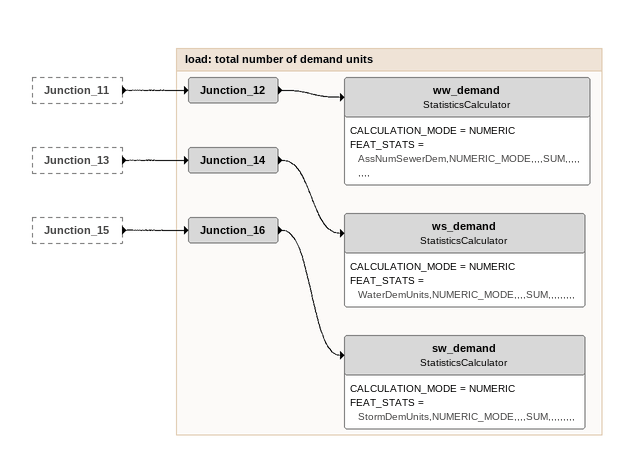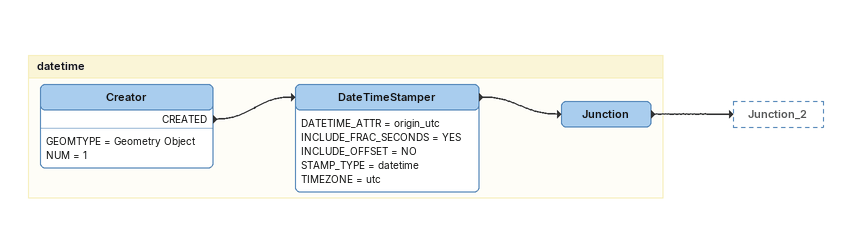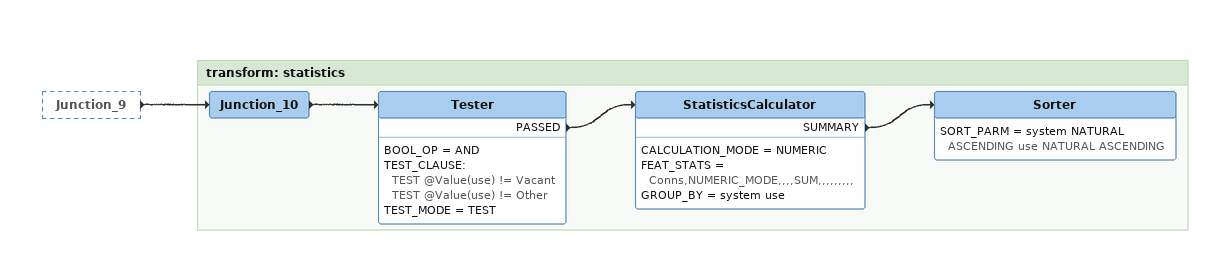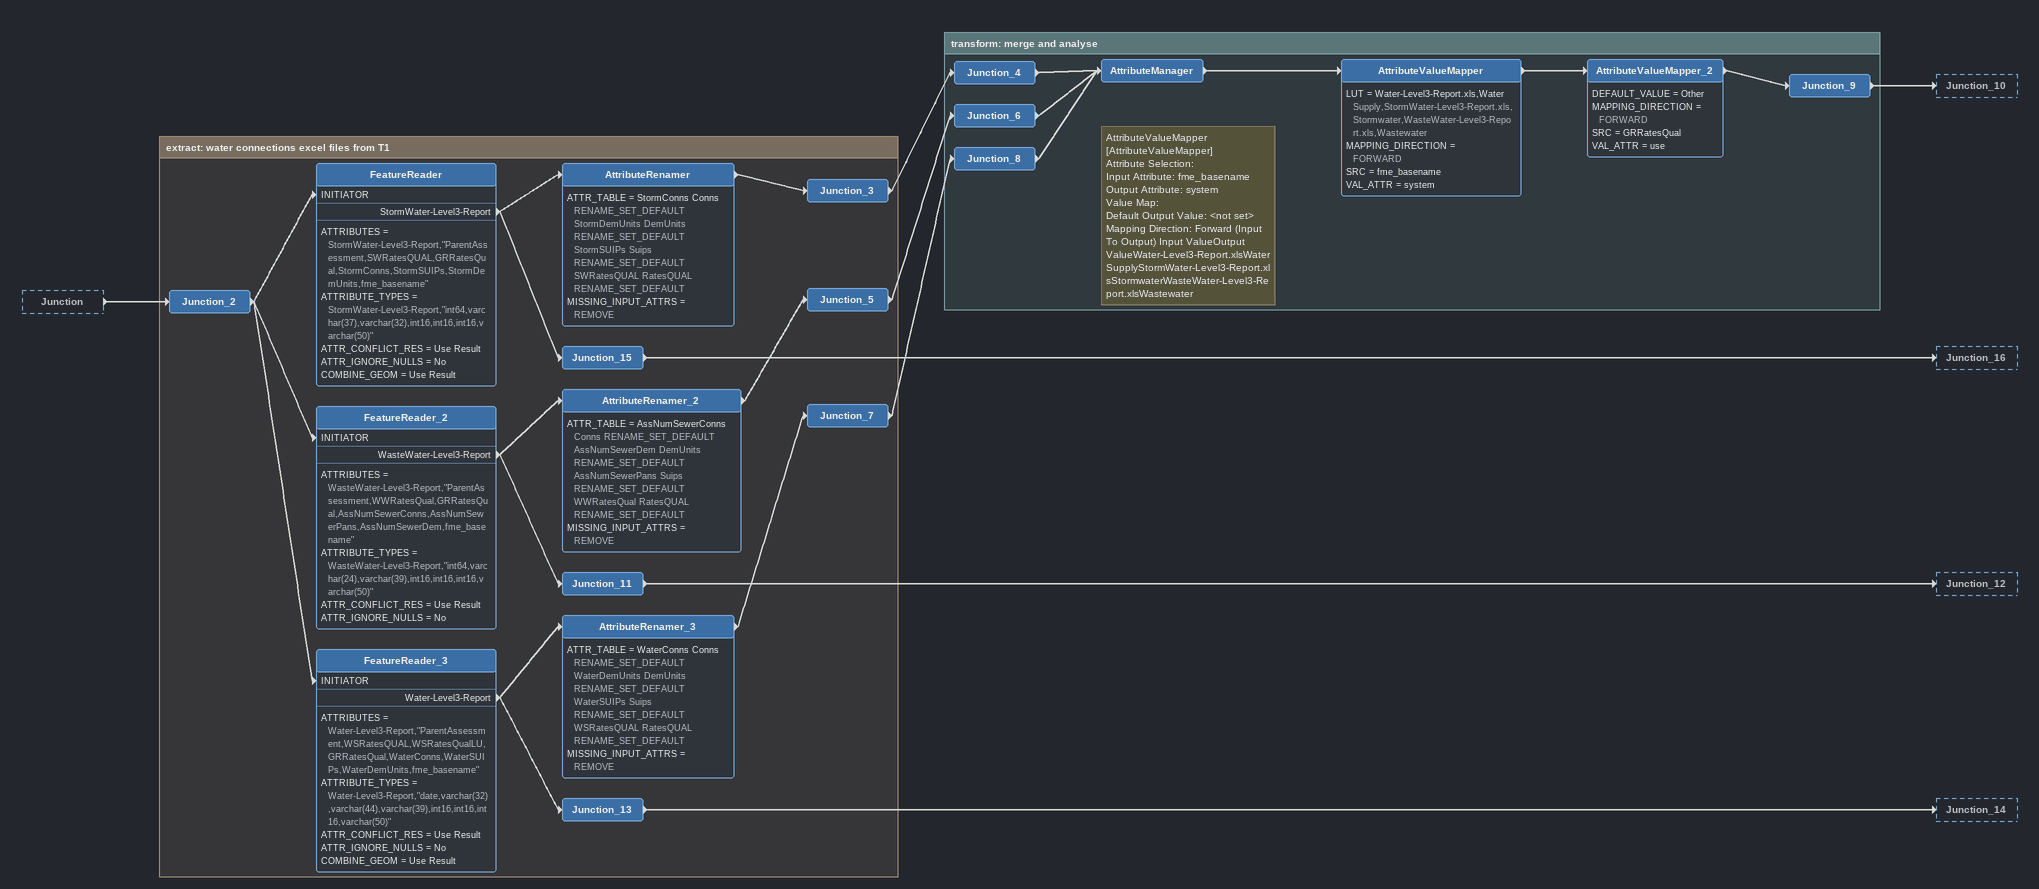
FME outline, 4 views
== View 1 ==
Junction_11 [outside]
    -> Junction_12
Junction_13 [outside]
    -> Junction_14
Junction_15 [outside]
    -> Junction_16

Bookmark: load: total number of demand units
Junction_16
    -> sw_demand
sw_demand: StatisticsCalculator
    CALCULATION_MODE = NUMERIC
    FEAT_STATS = StormDemUnits,NUMERIC_MODE,,,,SUM,,,,,,,,,
Junction_12
    -> ww_demand
ww_demand: StatisticsCalculator
    CALCULATION_MODE = NUMERIC
    FEAT_STATS = AssNumSewerDem,NUMERIC_MODE,,,,SUM,,,,,,,,,
Junction_14
    -> ws_demand
ws_demand: StatisticsCalculator
    CALCULATION_MODE = NUMERIC
    FEAT_STATS = WaterDemUnits,NUMERIC_MODE,,,,SUM,,,,,,,,,

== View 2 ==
Bookmark: datetime
Creator
    GEOMTYPE = Geometry Object
    NUM = 1
    CREATED -> DateTimeStamper
DateTimeStamper
    DATETIME_ATTR = origin_utc
    INCLUDE_FRAC_SECONDS = YES
    INCLUDE_OFFSET = NO
    STAMP_TYPE = datetime
    TIMEZONE = utc
    -> Junction
Junction
    -> Junction_2

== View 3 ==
Junction_9 [outside]
    -> Junction_10

Bookmark: transform: statistics
Junction_10
    -> Tester
Tester
    BOOL_OP = AND
    TEST_CLAUSE:
      TEST @Value(use) != Vacant
      TEST @Value(use) != Other
    TEST_MODE = TEST
    PASSED -> StatisticsCalculator
StatisticsCalculator
    CALCULATION_MODE = NUMERIC
    FEAT_STATS = Conns,NUMERIC_MODE,,,,SUM,,,,,,,,,
    GROUP_BY = system use
    SUMMARY -> Sorter
Sorter
    SORT_PARM = system NATURAL ASCENDING use NATURAL ASCENDING

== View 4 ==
Junction [outside]
    -> Junction_2

Bookmark: extract: water connections excel files from T1
Junction_2
    -> FeatureReader [INITIATOR]
    -> FeatureReader_2 [INITIATOR]
    -> FeatureReader_3 [INITIATOR]
FeatureReader
    ATTRIBUTES = StormWater-Level3-Report,"ParentAssessment,SWRatesQUAL,GRRatesQual,StormConns,StormSUIPs,StormDemUnits,fme_basename"
    ATTRIBUTE_TYPES = StormWater-Level3-Report,"int64,varchar(37),varchar(32),int16,int16,int16,varchar(50)"
    ATTR_CONFLICT_RES = Use Result
    ATTR_IGNORE_NULLS = No
    COMBINE_GEOM = Use Result
    StormWater-Level3-Report -> AttributeRenamer
    StormWater-Level3-Report -> Junction_15
AttributeRenamer
    ATTR_TABLE = StormConns Conns RENAME_SET_DEFAULT  StormDemUnits DemUnits RENAME_SET_DEFAULT  StormSUIPs Suips RENAME_SET_DEFAULT  SWRatesQUAL RatesQUAL RENAME_SET_DEFAULT
    MISSING_INPUT_ATTRS = REMOVE
    -> Junction_3
Junction_3
    -> Junction_4
Junction_15
    -> Junction_16
FeatureReader_2
    ATTRIBUTES = WasteWater-Level3-Report,"ParentAssessment,WWRatesQual,GRRatesQual,AssNumSewerConns,AssNumSewerPans,AssNumSewerDem,fme_basename"
    ATTRIBUTE_TYPES = WasteWater-Level3-Report,"int64,varchar(24),varchar(39),int16,int16,int16,varchar(50)"
    ATTR_CONFLICT_RES = Use Result
    ATTR_IGNORE_NULLS = No
    WasteWater-Level3-Report -> AttributeRenamer_2
    WasteWater-Level3-Report -> Junction_11
AttributeRenamer_2
    ATTR_TABLE = AssNumSewerConns Conns RENAME_SET_DEFAULT  AssNumSewerDem DemUnits RENAME_SET_DEFAULT  AssNumSewerPans Suips RENAME_SET_DEFAULT  WWRatesQual RatesQUAL RENAME_SET_DEFAULT
    MISSING_INPUT_ATTRS = REMOVE
    -> Junction_5
Junction_5
    -> Junction_6
Junction_11
    -> Junction_12
FeatureReader_3
    ATTRIBUTES = Water-Level3-Report,"ParentAssessment,WSRatesQUAL,WSRatesQualLU,GRRatesQual,WaterConns,WaterSUIPs,WaterDemUnits,fme_basename"
    ATTRIBUTE_TYPES = Water-Level3-Report,"date,varchar(32),varchar(44),varchar(39),int16,int16,int16,varchar(50)"
    ATTR_CONFLICT_RES = Use Result
    ATTR_IGNORE_NULLS = No
    COMBINE_GEOM = Use Result
    Water-Level3-Report -> AttributeRenamer_3
    Water-Level3-Report -> Junction_13
AttributeRenamer_3
    ATTR_TABLE = WaterConns Conns RENAME_SET_DEFAULT  WaterDemUnits DemUnits RENAME_SET_DEFAULT  WaterSUIPs Suips RENAME_SET_DEFAULT  WSRatesQUAL RatesQUAL RENAME_SET_DEFAULT
    MISSING_INPUT_ATTRS = REMOVE
    -> Junction_7
Junction_7
    -> Junction_8
Junction_13
    -> Junction_14

Bookmark: transform: merge and analyse
Junction_4
    -> AttributeManager
Junction_6
    -> AttributeManager
Junction_8
    -> AttributeManager
AttributeManager
    -> AttributeValueMapper
Note: AttributeValueMapper [AttributeValueMapper] / Attribute Selection: / Input Attribute: fme_basename / Output Attribute: system / Value Map: / Default Output Value: <not set> / Mapping Direction: Forward (Input To Output) Input ValueOutput ValueWater-Level3-Report.xlsWater SupplyStormWater-Level3-Report.xlsStormwaterWasteWater-Level3-Report.xlsWastewater
AttributeValueMapper
    LUT = Water-Level3-Report.xls,Water Supply,StormWater-Level3-Report.xls,Stormwater,WasteWater-Level3-Report.xls,Wastewater
    MAPPING_DIRECTION = FORWARD
    SRC = fme_basename
    VAL_ATTR = system
    -> AttributeValueMapper_2
AttributeValueMapper_2
    DEFAULT_VALUE = Other
    MAPPING_DIRECTION = FORWARD
    SRC = GRRatesQual
    VAL_ATTR = use
    -> Junction_9
Junction_9
    -> Junction_10
